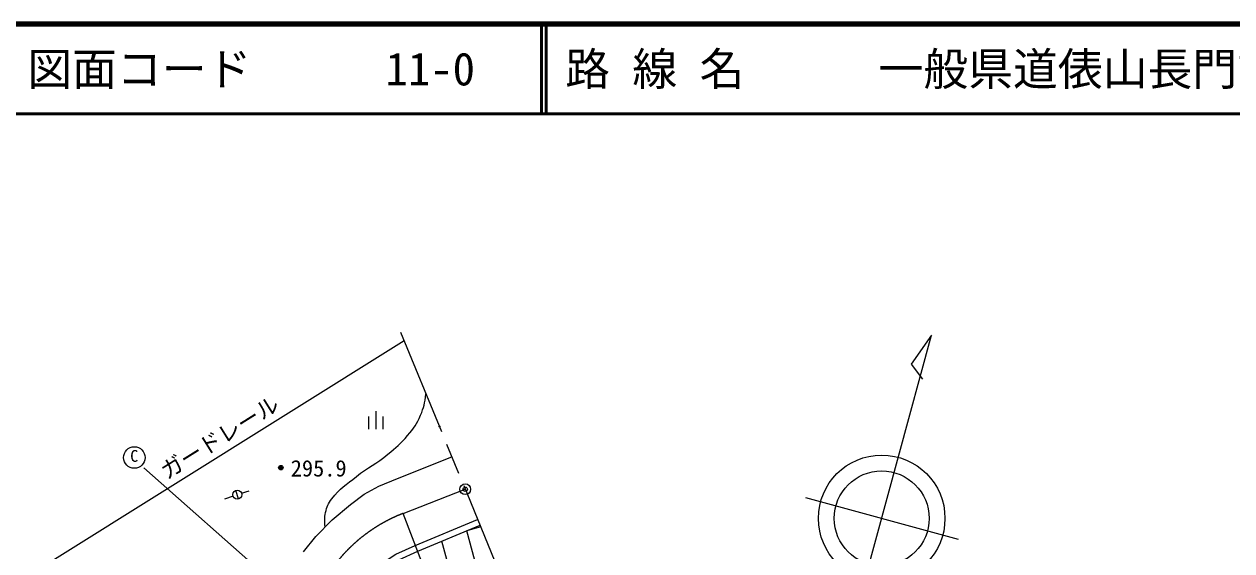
# Model space of a CAD drawing. Units: millimetres, scale not verified. Extents: x 40000 to 680000, y 20000 to 380000.
# Drawn here: x 120030 to 254744, y 321235 to 380000 of the extents above; entities that cross this region are included whole.
import ezdxf
from ezdxf.enums import TextEntityAlignment as Align

# ---------------------------------------------------------------- set-up
doc = ezdxf.new("R2010")
doc.units = ezdxf.units.MM
doc.header["$LTSCALE"] = 1000
doc.header["$PDMODE"] = 32
doc.header["$PDSIZE"] = 500
doc.linetypes.add('CHAIN', pattern=[18.5, 12, -1.5, 3.5, -1.5])
for name, color, linetype, lineweight in [('M-BGD', 7, 'Continuous', 13), ('M-BMK', 2, 'CHAIN', 13), ('M-BMK-SRVR', 3, 'Continuous', 13), ('M-STR-HTXT', 7, 'Continuous', 13), ('M-TTL', 2, 'Continuous', 140), ('M-TTL-LINE', 7, 'Continuous', 50), ('M-TTL-TXT', 7, 'Continuous', 13)]:
    doc.layers.add(name, color=color, linetype=linetype, lineweight=lineweight)
doc.layers.add('M-OTRS', color=6, linetype='Continuous')
doc.styles.add('ＭＳ ゴシック', font='')
doc.styles.get('ＭＳ ゴシック').set_extended_font_data('MS Gothic')

msp = doc.modelspace()

# ---------------------------------------------------------------- linework, layer by layer
at = {"layer": 'M-BGD'}
for p, q in [((159280, 334806), (159280, 336806)), ((158480, 334806), (158480, 336206)), ((160080, 334806), (160080, 336206)), ((166474, 335118), (166245, 335055)), ((161666, 329308), (167747, 331721)), ((148701, 316974), (133387, 330504)), ((159582, 328460), (161666, 329308)), ((143955, 327031), (143643, 327981)), ((144275, 327658), (145136, 327941)), ((156450, 326388), (157959, 327563)), ((157959, 327563), (159582, 328460)), ((143329, 327334), (142368, 327018)), ((154391, 324692), (156450, 326388)), ((152549, 322850), (154391, 324692)), ((170962, 323906), (169396, 323476)), ((179750, 285719), (169396, 323476)), ((151192, 321130), (152549, 322850)), ((177890, 281160), (166606, 322308))]:
    msp.add_line(p, q, dxfattribs=at)
for points in [[(168438, 278880), (155846, 301865), (155183, 303303), (154586, 304886), (154247, 306728), (154166, 308202), (154247, 310237), (154521, 312071), (155006, 313888), (155805, 315584), (156738, 316941), (158023, 318443), (159731, 319700), (161492, 320847), (163656, 321833), (170616, 324745)], [(169052, 279217), (156471, 302180), (155830, 303573), (155263, 305075), (154943, 306810), (154867, 308207), (154944, 310171), (155208, 311928), (155666, 313646), (156414, 315234), (157294, 316514), (158502, 317927), (160130, 319125), (161830, 320232), (163937, 321191), (170883, 324098)]]:
    msp.add_lwpolyline(points, dxfattribs=at)
for centre, radius in [((132322, 331647), 1200), ((148669, 330517), 150), ((148669, 330517), 120), ((148669, 330517), 90), ((148669, 330517), 60), ((148669, 330517), 30), ((148669, 330517), 20), ((143799, 327506), 500)]:
    msp.add_circle(centre, radius, dxfattribs=at)
msp.add_open_spline([(153612, 323913), (153539, 324600), (153514, 324900), (153648, 325508), (153791, 326153), (153961, 326515), (154359, 327043), (155228, 328194), (155959, 328634), (157089, 329530), (158406, 330575), (159311, 330938), (160609, 332006), (161526, 332760), (162037, 333202), (162806, 334106), (163483, 334903), (163847, 335395), (164252, 336360), (164624, 337249), (164696, 337670), (164854, 338753)], degree=3, knots=[0, 0, 0, 0, 1, 1, 1, 2, 2, 2, 3, 3, 3, 4, 4, 4, 5, 5, 5, 6, 6, 6, 7, 7, 7, 7], dxfattribs=at)
msp.add_point((148669, 330517), dxfattribs=at)
at = {"layer": 'M-BMK'}
for p, q in [((162020, 345641), (185690, 288107)), ((162300, 325409), (169233, 328107))]:
    msp.add_line(p, q, dxfattribs=at)
msp.add_arc((168710, 308932), 17681, 111.25725, 208.73762, dxfattribs=at)
at = {"layer": 'M-BMK-SRVR'}
for p, q in [((213370, 316338), (221242, 345287)), ((221242, 345287), (218963, 342068)), ((218963, 342068), (220248, 340376)), ((207173, 327175), (224202, 322544))]:
    msp.add_line(p, q, dxfattribs=at)
for centre, radius in [((215687, 324859), 7059), ((215687, 324859), 5294), ((169233, 328107), 600)]:
    msp.add_circle(centre, radius, dxfattribs=at)
at = {"layer": 'M-OTRS'}
msp.add_point((169233, 328107), dxfattribs=at)
at = {"layer": 'M-STR-HTXT'}
for p, q in [((123135, 320117), (162404, 344707)), ((168581, 309169), (162300, 325409))]:
    msp.add_line(p, q, dxfattribs=at)
at = {"layer": 'M-TTL'}
msp.add_line((680000, 380000), (40000, 380000), dxfattribs=at)
at = {"layer": 'M-TTL-LINE'}
for p, q in [((177750, 380000), (177750, 370000)), ((178250, 380000), (178250, 370000)), ((40000, 370000), (680000, 370000))]:
    msp.add_line(p, q, dxfattribs=at)

# ---------------------------------------------------------------- texts
at = {"layer": 'M-BGD', "style": 'ＭＳ ゴシック'}
msp.add_text('C', height=1320, dxfattribs=at).set_placement((131858, 332484), align=Align.TOP_LEFT)
msp.add_text('295.9', height=1833, dxfattribs=at).set_placement((152886, 330444), align=Align.MIDDLE_CENTER)
at = {"layer": 'M-STR-HTXT', "style": 'ＭＳ ゴシック'}
msp.add_text('ガードレール', height=1833, rotation=32.055, dxfattribs=at).set_placement((142610, 332666), align=Align.BOTTOM_CENTER)
at = {"layer": 'M-TTL-TXT', "style": 'ＭＳ ゴシック'}
for s, p in [('路 線 名      一般県道俵山長門古市(停)線', (180380, 375000)), ('図面コード      11-0', (120380, 375000))]:
    msp.add_text(s, height=3666, dxfattribs=at).set_placement(p, align=Align.MIDDLE_LEFT)

doc.saveas('drawing.dxf')
